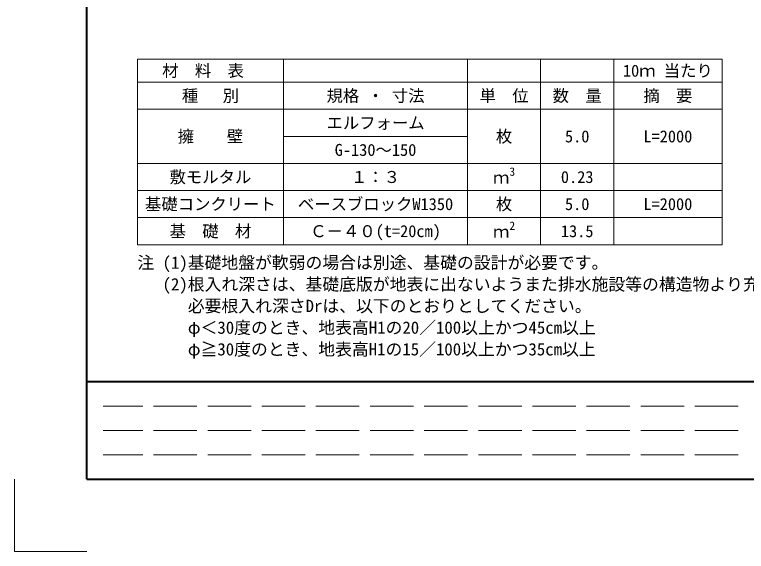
# Model space of a CAD drawing. Units: millimetres at full size, sheet at 1:40; details may follow other scales. Extents: x 221193 to 264773, y 874627 to 883926.
# Drawn here: x 252893 to 256948, y 874627 to 877600 of the extents above; entities that cross this region are included whole.
import ezdxf
from ezdxf.enums import TextEntityAlignment as Align

# ---------------------------------------------------------------- set-up
doc = ezdxf.new("R2010")
doc.units = ezdxf.units.MM
doc.header["$LTSCALE"] = 40
doc.linetypes.add('DASHED', pattern=[7.5, 6, -1.5])
for name, color, linetype, lineweight in [('0_2', 7, 'Continuous', 15), ('Defpoints_3', 8, 'Continuous', 0), ('図枠', 7, 'Continuous', 5), ('寸法線', 7, 'Continuous', 13)]:
    doc.layers.add(name, color=color, linetype=linetype, lineweight=lineweight)
doc.styles.add('ＭＳ ゴシック', font='')
doc.styles.get('ＭＳ ゴシック').set_extended_font_data('MS Gothic')

msp = doc.modelspace()

# ---------------------------------------------------------------- linework, layer by layer
at = {"layer": 'Defpoints_3'}
for p, q in [((253572.83, 877353.57), (256812.83, 877353.57)), ((253572.83, 877353.57), (253572.83, 877226.07)), ((254382.83, 877353.57), (254382.83, 877226.07)), ((255402.83, 877353.57), (255402.83, 877226.07)), ((255807.83, 877353.57), (255807.83, 877226.07)), ((256212.83, 877353.57), (256212.83, 877226.07)), ((256812.83, 877353.57), (256812.83, 877226.07)), ((254382.83, 876926.07), (255402.83, 876926.07))]:
    msp.add_line(p, q, dxfattribs=at)
at = {"layer": 'Defpoints_3', "color": 7, "lineweight": 13}
for p, q in [((252892.83, 875027.44), (252892.83, 874627.44)), ((252892.83, 874627.44), (253292.83, 874627.44))]:
    msp.add_line(p, q, dxfattribs=at)
at = {"layer": '図枠', "lineweight": 40}
for p, q in [((253292.83, 875027.44), (253292.83, 882227.44)), ((253292.83, 875567.44), (264372.83, 875567.44)), ((253292.83, 875027.44), (264372.83, 875027.44))]:
    msp.add_line(p, q, dxfattribs=at)
at = {"layer": '図枠', "linetype": 'DASHED', "lineweight": 9}
for p, q in [((256902.83, 875432.44), (253382.83, 875432.44)), ((256902.83, 875297.44), (253382.83, 875297.44)), ((256902.83, 875162.44), (253382.83, 875162.44))]:
    msp.add_line(p, q, dxfattribs=at)
at = {"layer": '寸法線'}
for p, q in [((253572.83, 877226.07), (256812.83, 877226.07)), ((253572.83, 877226.07), (253572.83, 876326.07)), ((254382.83, 877226.07), (254382.83, 876326.07)), ((255402.83, 877226.07), (255402.83, 876326.07)), ((255807.83, 877226.07), (255807.83, 876326.07)), ((256212.83, 877226.07), (256212.83, 876326.07)), ((256812.83, 877226.07), (256812.83, 876326.07)), ((253572.83, 877076.07), (256812.83, 877076.07)), ((253572.83, 876776.07), (256812.83, 876776.07)), ((253572.83, 876626.07), (256812.83, 876626.07)), ((253572.83, 876476.07), (256812.83, 876476.07)), ((253572.83, 876326.07), (256812.83, 876326.07))]:
    msp.add_line(p, q, dxfattribs=at)

# ---------------------------------------------------------------- texts
at = {"layer": '0_2', "style": 'ＭＳ ゴシック'}
for s, p in [('注 (1)基礎地盤が軟弱の場合は別途、基礎の設計が必要です。', (253572.83, 876261.06)), ('\u3000 (2)根入れ深さは、基礎底版が地表に出ないようまた排水施設等の構造物より充分な余裕をみて設定しなければなりません。', (253572.83, 876141.06)), ('\u3000\u3000\u3000必要根入れ深さDrは、以下のとおりとしてください。', (253572.83, 876021.06)), ('\u3000\u3000\u3000φ＜30度のとき、地表高H1の20／100以上かつ45cm以上', (253572.83, 875901.06)), ('\u3000\u3000\u3000φ≧30度のとき、地表高H1の15／100以上かつ35cm以上', (253572.83, 875781.06))]:
    msp.add_text(s, height=68.36, dxfattribs=at).set_placement(p, align=Align.TOP_LEFT)
at = {"layer": '寸法線', "style": 'ＭＳ ゴシック'}
msp.add_text('   材  料  表', height=66.46, dxfattribs=at).set_placement((253574.83, 877289.82), align=Align.MIDDLE_LEFT)
for s, p in [('10ｍ 当たり', (256512.83, 877289.82)), ('種   別', (253977.83, 877151.07)), ('規格 ・ 寸法', (254892.83, 877151.07)), ('単  位', (255605.33, 877151.07)), ('数  量', (256010.33, 877151.07)), ('摘  要', (256512.83, 877151.07)), ('エルフォーム', (254892.83, 877001.07)), ('擁\u3000\u3000壁', (253977.83, 876926.07)), ('枚', (255605.33, 876926.07)), ('5.0', (256010.33, 876926.07)), ('L=2000', (256512.83, 876926.07)), ('G-130～150', (254892.83, 876851.07)), ('敷モルタル', (253977.83, 876701.07)), ('１：３', (254892.83, 876701.07)), ('0.23', (256010.33, 876701.07)), ('基礎コンクリート', (253977.83, 876551.07)), ('ベースブロックW1350', (254892.83, 876551.07)), ('枚', (255605.33, 876551.07)), ('5.0', (256010.33, 876551.07)), ('L=2000', (256512.83, 876551.07)), ('基  礎  材', (253977.83, 876401.07)), ('Ｃ－４０(t=20cm)', (254892.83, 876401.07)), ('13.5', (256010.33, 876401.07))]:
    msp.add_text(s, height=66.46, dxfattribs=at).set_placement(p, align=Align.MIDDLE_CENTER)
for s, height, p in [('3', 46.52, (255634.8, 876693.85)), ('ｍ', 66.46, (255544.15, 876644.85)), ('2', 46.52, (255634.8, 876393.85)), ('ｍ', 66.46, (255544.15, 876344.85))]:
    msp.add_text(s, height=height, dxfattribs=at).set_placement(p, align=Align.BOTTOM_LEFT)

doc.saveas('drawing.dxf')
